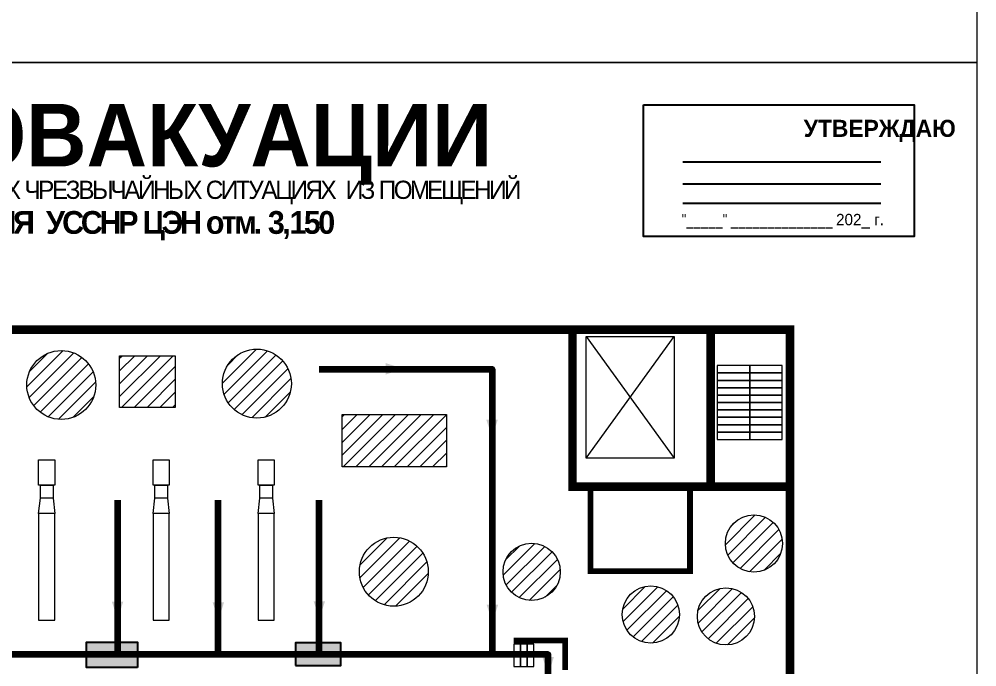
# Model space of a CAD drawing. Header units: millimetres. Extents: x 13810 to 67229, y 12374 to 21950.
# Drawn here: x 18165.2 to 18501.6, y 14332.7 to 14560.3 of the extents above; entities that cross this region are included whole.
import ezdxf

# ---------------------------------------------------------------- set-up
doc = ezdxf.new("R2010")
doc.units = ezdxf.units.MM
doc.layers.add('План_Штампы', color=7, linetype='Continuous')
doc.styles.add('обычный', font='arial.ttf')
pattern_1 = [(45, (-2813.9702, 12348.202), (-2.24506403, 2.24506403), [])]

# ---------------------------------------------------------------- blocks, each defined once
blk = doc.blocks.new('A$C32E8229D')
at = {"true_color": 0xffffff}
blk.add_hatch(color=7, dxfattribs=at).paths.add_polyline_path([(0, 0), (0, -8), (16, -8), (16, 0)])
h = blk.add_hatch(color=126)
h.paths.add_polyline_path([(0.2, -0.2), (15.8, -0.2), (15.8, -7.8), (0.2, -7.8)])
h.paths.add_polyline_path([(13.49, -2.05), (12.08, -2.05), (11.37, -2.63, 0.162397), (11.29, -2.84), (11.29, -3.63), (10.35, -3.63), (10.35, -4.05), (11.68, -4.05), (11.68, -3.48), (12.26, -4.28), (11.29, -5.1), (11.29, -6.78), (11.85, -6.78), (11.85, -5.44), (12.8, -4.64), (12.8, -5.94), (14.46, -5.94), (14.46, -5.39), (13.45, -5.39), (13.45, -3.97), (12.46, -2.59), (13.15, -2.59), (13.69, -3.34), (14.18, -3)], flags=16)
h.paths.add_polyline_path([(10.74, -1.82, 1), (11.8, -1.82, 1)], flags=16)
h.paths.add_polyline_path([(9.39, -3.59), (5.99, -3.59), (6.56, -3.03), (5.91, -3.03), (5.1, -3.83), (5.91, -4.64), (6.56, -4.64), (5.99, -4.09), (9.39, -4.09)], flags=16)
h.paths.add_polyline_path([(4.29, -1.08), (1.72, -1.08), (1.72, -6.6), (4.29, -6.6)], flags=16)
at = {"color": 126}
blk.add_lwpolyline([(16, -8), (0, -8), (0, 0), (16, 0)], close=True, dxfattribs=at)

msp = doc.modelspace()

# ---------------------------------------------------------------- hatches: boundary and pattern name
at = {"lineweight": 0}
h = msp.add_hatch(dxfattribs=at)
h.set_pattern_fill('ANSI31', color=256)
h.set_pattern_definition(pattern_1)
h.paths.add_polyline_path([(18069.52, 14386.51), (18054.1, 14386.51), (18054.1, 14372.18), (18069.52, 14372.18)])
h.paths.add_polyline_path([(18054.78, 14379.21, -1), (18068.32, 14379.21, -1)], flags=16)
h.paths.add_polyline_path([(18091.22, 14386.51), (18075.8, 14386.51), (18075.8, 14372.18), (18091.22, 14372.18)])
h.paths.add_polyline_path([(18077.22, 14379.33, -1), (18090.76, 14379.33, -1)], flags=16)
h.paths.add_polyline_path([(18120.55, 14425.45, 1), (18150.85, 14425.45, 1)])
h.paths.add_polyline_path([(18192.06, 14431.77, 1), (18167.85, 14431.77, 1)])
h.paths.add_polyline_path([(18219.94, 14442.06), (18200.41, 14442.06), (18200.41, 14423.91), (18219.94, 14423.91)])
h.paths.add_polyline_path([(18236.55, 14432.25, 1), (18260.77, 14432.25, 1)])
h.paths.add_polyline_path([(18315.23, 14421.44), (18278.57, 14421.44), (18278.57, 14403), (18315.23, 14403)])
h.paths.add_polyline_path([(18284.67, 14366.14, 1), (18308.89, 14366.14, 1)])
h = msp.add_hatch(dxfattribs=at)
h.set_pattern_fill('ANSI31', color=256)
h.set_pattern_definition(pattern_1)
h.paths.add_polyline_path([(18355.23, 14366.09, 1), (18335.14, 14366.09, 1)])
h.paths.add_polyline_path([(18377, 14351.11, 1), (18397.09, 14351.11, 1)])
h.paths.add_polyline_path([(18423.49, 14350.45, 1), (18403.4, 14350.45, 1)])
h.paths.add_polyline_path([(18433.33, 14376.08, 1), (18413.24, 14376.08, 1)])

# ---------------------------------------------------------------- linework, layer by layer
at = {"color": 126, "lineweight": 0, "true_color": 0x008754}
for points in [[(17901.58, 14940.12), (18501.58, 14940.12), (18501.58, 14545.12), (17901.58, 14545.12)], [(17901.58, 14545.12), (18501.58, 14545.12), (18501.58, 14150.12), (17901.58, 14150.12)]]:
    msp.add_lwpolyline(points, close=True, dxfattribs=at)
msp.add_lwpolyline([(18384.52, 14530.2), (18479.53, 14530.2), (18479.53, 14484), (18384.52, 14484)], close=True)
for points in [[(18398.27, 14510.16), (18467.8, 14510.16)], [(18398.27, 14502.4), (18467.8, 14502.4)], [(18398.27, 14495.61), (18467.8, 14495.61)]]:
    msp.add_lwpolyline(points)
at = {"lineweight": 0, "const_width": 3}
msp.add_lwpolyline([(17978.81, 14451.18), (18435.96, 14451.18), (18435.96, 14270.79), (17978.81, 14270.79)], close=True, dxfattribs=at)
at = {"lineweight": 0}
for points, const_width in [([(18408.04, 14451.18), (18408.04, 14396.03), (18435.96, 14396.03), (18359.55, 14396.03), (18359.55, 14451.18)], 3), ([(18365.83, 14396.03), (18365.83, 14366.29), (18400.81, 14366.29), (18400.81, 14396.03)], 2), ([(18338.88, 14342.02), (18356.95, 14342.02), (18356.95, 14331.57)], 2)]:
    msp.add_lwpolyline(points, dxfattribs=dict(at, const_width=const_width))
for points in [[(18364.37, 14448.86), (18395.23, 14448.86), (18395.23, 14406.03), (18364.37, 14406.03)], [(18200.41, 14442.06), (18219.94, 14442.06), (18219.94, 14423.91), (18200.41, 14423.91)], [(18410.38, 14435.99), (18421.79, 14435.99), (18421.79, 14438.58), (18410.38, 14438.58)], [(18421.79, 14435.99), (18433.2, 14435.99), (18433.2, 14438.58), (18421.79, 14438.58)], [(18410.38, 14433.39), (18421.79, 14433.39), (18421.79, 14435.99), (18410.38, 14435.99)], [(18410.38, 14430.79), (18421.79, 14430.79), (18421.79, 14433.39), (18410.38, 14433.39)], [(18421.79, 14433.39), (18433.2, 14433.39), (18433.2, 14435.99), (18421.79, 14435.99)], [(18421.79, 14430.79), (18433.2, 14430.79), (18433.2, 14433.39), (18421.79, 14433.39)], [(18410.38, 14428.19), (18421.79, 14428.19), (18421.79, 14430.79), (18410.38, 14430.79)], [(18421.79, 14428.19), (18433.2, 14428.19), (18433.2, 14430.79), (18421.79, 14430.79)], [(18410.38, 14425.6), (18421.79, 14425.6), (18421.79, 14428.19), (18410.38, 14428.19)], [(18421.79, 14425.6), (18433.2, 14425.6), (18433.2, 14428.19), (18421.79, 14428.19)], [(18410.38, 14423), (18421.79, 14423), (18421.79, 14425.6), (18410.38, 14425.6)], [(18410.38, 14420.4), (18421.79, 14420.4), (18421.79, 14423), (18410.38, 14423)], [(18421.79, 14423), (18433.2, 14423), (18433.2, 14425.6), (18421.79, 14425.6)], [(18421.79, 14420.4), (18433.2, 14420.4), (18433.2, 14423), (18421.79, 14423)], [(18278.57, 14421.44), (18315.23, 14421.44), (18315.23, 14403), (18278.57, 14403)], [(18410.38, 14417.8), (18421.79, 14417.8), (18421.79, 14420.4), (18410.38, 14420.4)], [(18421.79, 14417.8), (18433.2, 14417.8), (18433.2, 14420.4), (18421.79, 14420.4)], [(18410.38, 14415.21), (18421.79, 14415.21), (18421.79, 14417.8), (18410.38, 14417.8)], [(18421.79, 14415.21), (18433.2, 14415.21), (18433.2, 14417.8), (18421.79, 14417.8)], [(18410.38, 14412.61), (18421.79, 14412.61), (18421.79, 14415.21), (18410.38, 14415.21)], [(18421.79, 14412.61), (18433.2, 14412.61), (18433.2, 14415.21), (18421.79, 14415.21)], [(18171.98, 14405.41), (18177.64, 14405.41), (18177.64, 14396.61), (18171.98, 14396.61)], [(18212.18, 14405.41), (18217.84, 14405.41), (18217.84, 14396.61), (18212.18, 14396.61)], [(18249.06, 14405.41), (18254.72, 14405.41), (18254.72, 14396.61), (18249.06, 14396.61)], [(18172.62, 14396.61), (18177.1, 14396.61), (18177.1, 14392.05), (18172.62, 14392.05)], [(18212.82, 14396.61), (18217.31, 14396.61), (18217.31, 14392.05), (18212.82, 14392.05)], [(18249.7, 14396.61), (18254.18, 14396.61), (18254.18, 14392.05), (18249.7, 14392.05)], [(18171.98, 14349.1), (18177.64, 14349.1), (18177.64, 14386.61), (18171.98, 14386.61)], [(18212.18, 14349.1), (18217.84, 14349.1), (18217.84, 14386.61), (18212.18, 14386.61)], [(18249.06, 14349.1), (18254.72, 14349.1), (18254.72, 14386.61), (18249.06, 14386.61)], [(18338.88, 14332.86), (18341.22, 14332.86), (18341.22, 14340.71), (18338.88, 14340.71)], [(18341.22, 14332.86), (18343.56, 14332.86), (18343.56, 14340.71), (18341.22, 14340.71)], [(18343.56, 14332.86), (18345.91, 14332.86), (18345.91, 14340.71), (18343.56, 14340.71)]]:
    msp.add_lwpolyline(points, close=True, dxfattribs=at)
for points in [[(18364.37, 14406.03), (18395.23, 14448.86)], [(18364.37, 14448.86), (18395.23, 14406.03)], [(18171.98, 14386.61), (18172.62, 14392.05)], [(18177.1, 14392.05), (18177.64, 14386.61)], [(18212.18, 14386.61), (18212.82, 14392.05)], [(18217.31, 14392.05), (18217.84, 14386.61)], [(18249.06, 14386.61), (18249.7, 14392.05)], [(18254.18, 14392.05), (18254.72, 14386.61)]]:
    msp.add_lwpolyline(points, dxfattribs=at)
at = {"color": 126, "lineweight": 100, "true_color": 0x008754}
for points in [[(18270.6, 14437.33), (18331.34, 14437.33), (18331.34, 14337.06)], [(18350.98, 14324.19), (18350.98, 14337.06), (18156.18, 14337.06), (18156.18, 14390.14), (18110.05, 14390.14), (18110.05, 14354.38), (18055.17, 14354.38)], [(18199.82, 14337.06), (18199.82, 14391.26)], [(18235.07, 14337.06), (18235.07, 14391.26)], [(18270.6, 14337.06), (18270.6, 14391.26)]]:
    msp.add_lwpolyline(points, dxfattribs=at)
at = {"lineweight": 0}
for centre, radius in [((18179.95, 14431.77), 12.11), ((18248.66, 14432.25), 12.11), ((18423.28, 14376.08), 10.05), ((18296.78, 14366.14), 12.11), ((18345.19, 14366.09), 10.05), ((18387.04, 14351.11), 10.05), ((18413.45, 14350.45), 10.05)]:
    msp.add_circle(centre, radius, dxfattribs=at)
at = {"layer": 'План_Штампы', "color": 126, "true_color": 0x008754}
for points in [[(18293.93, 14435.43), (18293.94, 14439.46), (18300.12, 14437.47)], [(18329.26, 14419.56), (18333.29, 14419.55), (18331.3, 14413.37)], [(18197.7, 14355.62), (18201.73, 14355.62), (18199.74, 14349.43)], [(18268.58, 14355.79), (18272.61, 14355.78), (18270.62, 14349.6)], [(18233.11, 14355.38), (18237.14, 14355.38), (18235.15, 14349.2)], [(18329.38, 14354.58), (18333.41, 14354.57), (18331.42, 14348.39)], [(18348.98, 14336.15), (18353.01, 14336.15), (18351.02, 14329.97)]]:
    msp.add_solid(points, dxfattribs=at)

# ---------------------------------------------------------------- block references
at = {"layer": 'План_Штампы', "color": 126, "true_color": 0x008754, "xscale": 1.113761976465601, "yscale": 1.113761976465601, "zscale": 1.113761976465601, "rotation": 359.9978653237144}
msp.add_blockref('A$C32E8229D', (18188.85, 14341.36), dxfattribs=at)
at = {"layer": 'План_Штампы', "color": 126, "true_color": 0x008754, "xscale": -1}
msp.add_blockref('A$C32E8229D', (18278.2, 14341.21), dxfattribs=at)

# ---------------------------------------------------------------- texts
at = {"lineweight": 0, "style": 'обычный'}
for s, insert, char_height, width, attachment_point in [('{\\fProxima Nova Rg|b1|i0|c204|p2;ПЛАН ЭВАКУАЦИИ}', (18054.23, 14530.56), 22, 493.8901, 1), ('\\pi-18,l18,t18;{\\fProxima Nova Rg|b1|i0|c204|p2;УТВЕРЖДАЮ\\H1.1997x; }', (18467.47, 14521.08), 6, 126.6484, 5), ('{\\fArial Narrow|b0|i0|c204|p34;"_____" ______________ \\fProxima Nova Rg|b0|i0|c204|p2;202_ г. }', (18433.43, 14489.32), 4, 78.6503, 5)]:
    msp.add_mtext(s, dxfattribs=dict(at, insert=insert, char_height=char_height, width=width, attachment_point=attachment_point))
at = {"color": 0, "lineweight": 0, "insert": (18203.22, 14503.73), "char_height": 8, "width": 449.2158, "attachment_point": 5, "style": 'обычный'}
msp.add_mtext('{\\fArial Black|b1|i0|c204|p34;\\H2x;\\T0.85;  \\fArial Narrow|b0|i0|c204|p34;\\H0.8x;\\W0.9;\\P\\fProxima Nova Rg|b0|i0|c204|p2;\\H0.5x;\\W1;\\C256;ПРИ ПОЖАРЕ  ИЛИ ДРУГИХ ЧРЕЗВЫЧАЙНЫХ СИТУАЦИЯХ  ИЗ ПОМЕЩЕНИЙ \\fProxima Nova Rg|b1|i0|c204|p2;\\H1.25x;\\PЗДАНИЯ  УССНР ЦЭН отм. 3,150}', dxfattribs=at)

doc.saveas('drawing.dxf')
